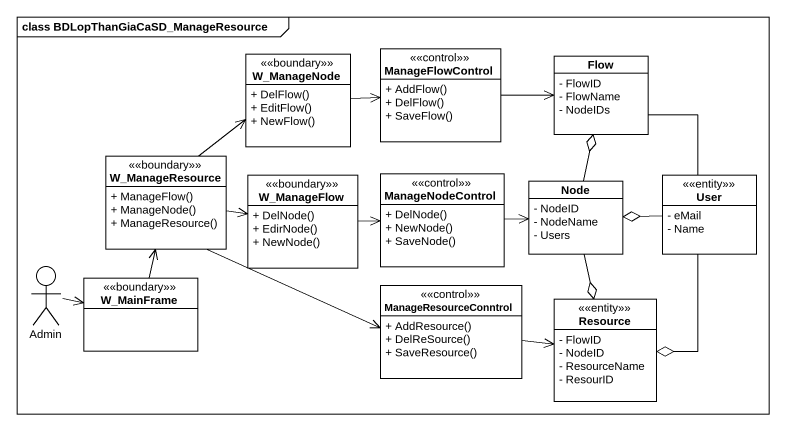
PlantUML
@startuml
mainframe class BDLopThanGiaCaSD_ManageResource
allowmixing
hide circle
hide empty members
skinparam classAttributeIconSize 0
class W_ManageNode <<boundary>> {
  + DelFlow()
  + EditFlow()
  + NewFlow()
}
class ManageFlowControl <<control>> {
  + AddFlow()
  + DelFlow()
  + SaveFlow()
}
class Flow {
  - FlowID
  - FlowName
  - NodeIDs
}
class W_ManageResource <<boundary>> {
  + ManageFlow()
  + ManageNode()
  + ManageResource()
}
class W_ManageFlow <<boundary>> {
  + DelNode()
  + EdirNode()
  + NewNode()
}
class ManageNodeControl <<control>> {
  + DelNode()
  + NewNode()
  + SaveNode()
}
class "Node" as Node_ {
  - NodeID
  - NodeName
  - Users
}
class User <<entity>> {
  - eMail
  - Name
}
actor Admin
class W_MainFrame <<boundary>>
class ManageResourceConntrol <<control>> {
  + AddResource()
  + DelReSource()
  + SaveResource()
}
class Resource <<entity>> {
  - FlowID
  - NodeID
  - ResourceName
  - ResourID
}
W_ManageNode -right-> ManageFlowControl
ManageFlowControl -right-> Flow
Flow --o Resource
W_ManageResource -up-> W_ManageNode
W_ManageResource -right-> W_ManageFlow
W_ManageResource -right-> ManageResourceConntrol
W_ManageFlow -right-> ManageNodeControl
ManageNodeControl -right-> Node_
Node_ -up-o Flow
Node_ --o Resource
User -left-o Node_
Admin -right-> W_MainFrame
W_MainFrame -up-> W_ManageResource
ManageResourceConntrol -right-> Resource
@enduml
